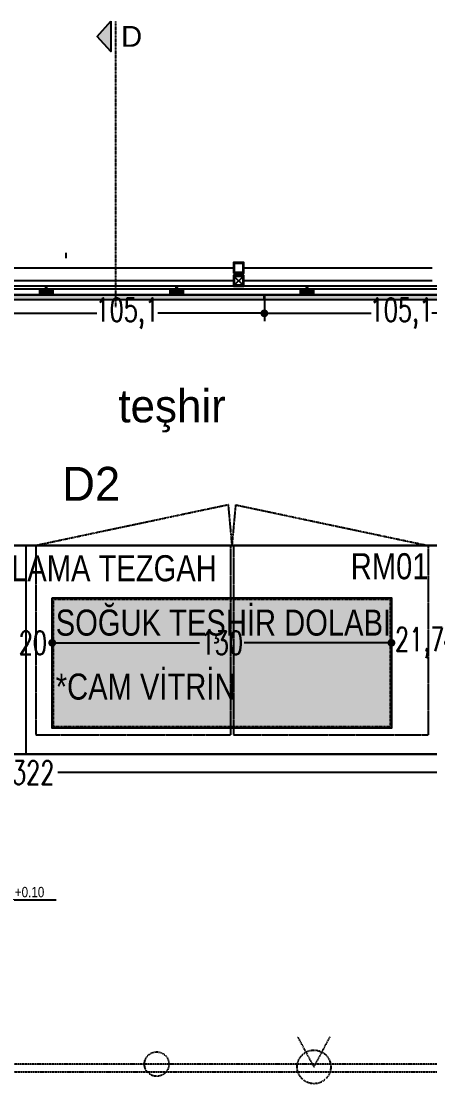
# Model space of a CAD drawing. Header units: millimetres. Extents: x 1322 to 4174, y 1889 to 3847.
# Drawn here: x 1972.5 to 2129.1, y 2789.9 to 3197.2 of the extents above; entities that cross this region are included whole.
import ezdxf
from ezdxf.enums import TextEntityAlignment as Align

# ---------------------------------------------------------------- set-up
doc = ezdxf.new("R2010")
doc.units = ezdxf.units.MM
for name, pattern in [('DASHDOT', [1, 0.5, -0.25, 0, -0.25]), ('DOT2', [0.125, 0, -0.125]), ('HIDDEN2', [0.1875, 0.125, -0.0625])]:
    doc.linetypes.add(name, pattern=pattern)
for name, color, linetype in [('clad', 30, 'Continuous'), ('dim_int', 183, 'Continuous'), ('elev1', 7, 'Continuous'), ('elev2', 9, 'Continuous'), ('elev4', 35, 'Continuous'), ('hatch', 137, 'Continuous'), ('hatch_floor', 197, 'Continuous'), ('level', 7, 'Continuous'), ('luminaire', 41, 'Continuous'), ('mat_insul', 8, 'Continuous'), ('mat_metal', 122, 'Continuous'), ('SCREWS', 9, 'Continuous'), ('symbol', 8, 'Continuous'), ('symbol_ref', 22, 'Continuous'), ('text_material', 12, 'Continuous'), ('trace_down', 8, 'HIDDEN2'), ('wall_gyps', 45, 'Continuous')]:
    doc.layers.add(name, color=color, linetype=linetype)
doc.styles.add('dim', font='simplex.shx', dxfattribs={"width": 0.7})
doc.styles.add('TAKSİM', font='GOTHIC.TTF', dxfattribs={"height": 20})
doc.styles.add('text1', font='arial.ttf')
doc.styles.add('text2', font='arial.ttf', dxfattribs={"width": 0.8})
doc.linetypes.add('BATTING', pattern='A,0.00254,-2.54,[134,ltypeshp.shx,S=2.54,R=0,X=-2.54,Y=0],-5.08,[134,ltypeshp.shx,S=2.54,R=180,X=2.54,Y=0],-2.54', length=10.16254)
doc.dimstyles.new('1_50', dxfattribs={"dimtxt": 9, "dimasz": 3, "dimexe": 3, "dimexo": 0, "dimgap": 1, "dimtad": 0, "dimdec": 1, "dimzin": 11, "dimtxsty": 'dim', "dimblk": 'DOT', "dimcen": 1.5, "dimdle": 1.25, "dimclrt": 2, "dimadec": 0, "dimazin": 0, "dimtfac": 1.25, "dimtdec": 1, "dimtix": 1, "dimtofl": 0, "dimtmove": 1, "dimatfit": 3, "dimldrblk": 'DOT', "dimfxl": 10, "dimfxlon": 1, "dimtolj": 1, "dimtzin": 0, "dimarcsym": 0})

# ---------------------------------------------------------------- blocks, each defined once
blk = doc.blocks.new('_Dot')
at = {"color": 0, "linetype": 'ByBlock', "lineweight": -2}
blk.add_line((-0.5, 0), (-1, 0), dxfattribs=at)
at = {"color": 0, "linetype": 'ByBlock', "const_width": 0.5}
blk.add_lwpolyline([(-0.25, 0, 1), (0.25, 0, 1)], format="xyb", close=True, dxfattribs=at)
blk = doc.blocks.new('*D91')
at = {"layer": 'Defpoints', "color": 0, "ltscale": 0.5, "transparency": 16777216}
for p in [(1812.67, 2916.16), (2136.06, 2916.16), (2136.06, 2909.13)]:
    blk.add_point(p, dxfattribs=at)
at = {"layer": 'dim_int', "color": 0, "lineweight": -2, "ltscale": 0.5, "transparency": 16777216}
for p, q in [((1812.67, 2916.16), (1812.67, 2906.13)), ((2136.06, 2916.16), (2136.06, 2906.13)), ((1815.67, 2909.13), (1962.27, 2909.13)), ((2133.06, 2909.13), (1986.47, 2909.13))]:
    blk.add_line(p, q, dxfattribs=at)
at = {"layer": 'dim_int', "color": 0, "lineweight": -2, "ltscale": 0.5, "transparency": 16777216, "xscale": 3, "yscale": 3, "zscale": 3, "rotation": 180}
blk.add_blockref('_Dot', (1812.67, 2909.13), dxfattribs=at)
at = {"layer": 'dim_int', "color": 0, "lineweight": -2, "ltscale": 0.5, "transparency": 16777216, "xscale": 3, "yscale": 3, "zscale": 3}
blk.add_blockref('_Dot', (2136.06, 2909.13), dxfattribs=at)
at = {"layer": 'dim_int', "color": 2, "ltscale": 0.5, "transparency": 16777216, "insert": (1974.37, 2909.13), "char_height": 9, "attachment_point": 5, "style": 'dim'}
blk.add_mtext('\\A1;3322', dxfattribs=at)
blk = doc.blocks.new('4x4KUTU PROFIL')
for points in [[(21390.71, 33731.15), (21394.71, 33731.15), (21394.71, 33727.15), (21390.71, 33727.15)], [(21391.01, 33730.85), (21394.41, 33730.85), (21394.41, 33727.45), (21391.01, 33727.45)]]:
    blk.add_lwpolyline(points, close=True)
blk = doc.blocks.new('*D106')
at = {"layer": 'Defpoints', "color": 0, "ltscale": 0.5, "transparency": 16777216}
for p in [(1964.37, 2976.16), (1984.37, 2976.16), (1984.37, 2958.88)]:
    blk.add_point(p, dxfattribs=at)
at = {"layer": 'dim_int', "color": 0, "lineweight": -2, "ltscale": 0.5, "transparency": 16777216}
for p, q in [((1964.37, 2968.88), (1964.37, 2955.88)), ((1984.37, 2968.88), (1984.37, 2955.88)), ((1961.37, 2958.88), (1958.37, 2958.88)), ((1987.37, 2958.88), (1990.37, 2958.88))]:
    blk.add_line(p, q, dxfattribs=at)
at = {"layer": 'dim_int', "color": 0, "lineweight": -2, "ltscale": 0.5, "transparency": 16777216, "xscale": 3, "yscale": 3, "zscale": 3}
blk.add_blockref('_Dot', (1964.37, 2958.88), dxfattribs=at)
at = {"layer": 'dim_int', "color": 0, "lineweight": -2, "ltscale": 0.5, "transparency": 16777216, "xscale": 3, "yscale": 3, "zscale": 3, "rotation": 180}
blk.add_blockref('_Dot', (1984.37, 2958.88), dxfattribs=at)
at = {"layer": 'dim_int', "color": 2, "ltscale": 0.5, "transparency": 16777216, "insert": (1976.95, 2958.88), "char_height": 9, "attachment_point": 5, "style": 'dim'}
blk.add_mtext('\\A1;20', dxfattribs=at)
blk = doc.blocks.new('*D107')
at = {"layer": 'Defpoints', "color": 0, "ltscale": 0.5, "transparency": 16777216}
for p in [(1984.37, 2976.16), (2114.37, 2976.16), (2114.37, 2958.88)]:
    blk.add_point(p, dxfattribs=at)
at = {"layer": 'dim_int', "color": 0, "lineweight": -2, "ltscale": 0.5, "transparency": 16777216}
for p, q in [((1984.37, 2968.88), (1984.37, 2955.88)), ((2114.37, 2968.88), (2114.37, 2955.88)), ((1987.37, 2958.88), (2040.87, 2958.88)), ((2111.37, 2958.88), (2057.87, 2958.88))]:
    blk.add_line(p, q, dxfattribs=at)
at = {"layer": 'dim_int', "color": 0, "lineweight": -2, "ltscale": 0.5, "transparency": 16777216, "xscale": 3, "yscale": 3, "zscale": 3, "rotation": 180}
blk.add_blockref('_Dot', (1984.37, 2958.88), dxfattribs=at)
at = {"layer": 'dim_int', "color": 0, "lineweight": -2, "ltscale": 0.5, "transparency": 16777216, "xscale": 3, "yscale": 3, "zscale": 3}
blk.add_blockref('_Dot', (2114.37, 2958.88), dxfattribs=at)
at = {"layer": 'dim_int', "color": 2, "ltscale": 0.5, "transparency": 16777216, "insert": (2049.37, 2958.88), "char_height": 9, "attachment_point": 5, "style": 'dim'}
blk.add_mtext('\\A1;130', dxfattribs=at)
blk = doc.blocks.new('*D108')
at = {"layer": 'Defpoints', "color": 0, "ltscale": 0.5, "transparency": 16777216}
for p in [(2114.37, 2976.16), (2136.06, 2966.16), (2136.06, 2958.88)]:
    blk.add_point(p, dxfattribs=at)
at = {"layer": 'dim_int', "color": 0, "lineweight": -2, "ltscale": 0.5, "transparency": 16777216}
for p, q in [((2114.37, 2968.88), (2114.37, 2955.88)), ((2136.06, 2966.16), (2136.06, 2955.88)), ((2111.37, 2958.88), (2108.37, 2958.88)), ((2139.06, 2958.88), (2142.06, 2958.88))]:
    blk.add_line(p, q, dxfattribs=at)
at = {"layer": 'dim_int', "color": 0, "lineweight": -2, "ltscale": 0.5, "transparency": 16777216, "xscale": 3, "yscale": 3, "zscale": 3}
blk.add_blockref('_Dot', (2114.37, 2958.88), dxfattribs=at)
at = {"layer": 'dim_int', "color": 0, "lineweight": -2, "ltscale": 0.5, "transparency": 16777216, "xscale": 3, "yscale": 3, "zscale": 3, "rotation": 180}
blk.add_blockref('_Dot', (2136.06, 2958.88), dxfattribs=at)
at = {"layer": 'dim_int', "color": 2, "ltscale": 0.5, "transparency": 16777216, "insert": (2125.21, 2958.88), "char_height": 9, "attachment_point": 5, "style": 'dim'}
blk.add_mtext('\\A1;21,7', dxfattribs=at)
blk = doc.blocks.new('*U14')
blk.add_hatch(color=256).paths.add_polyline_path([(-40, 29), (-40, -29), (-66, 0)])
blk.add_lwpolyline([(-40, 29), (-40, -29), (-66, 0), (-40, 29)])
at = {"linetype": 'DASHDOT'}
blk.add_lwpolyline([(-30, -519), (-30, 29)], dxfattribs=at)
at = {"linetype": 'Continuous', "style": 'text1'}
blk.add_attdef('A', text='', height=40, dxfattribs=at).set_placement((0, 0), align=Align.MIDDLE)
blk = doc.blocks.new('kot_pln')
h = blk.add_hatch()
h.set_pattern_fill('NET', color=256, scale=0.25, angle=45, style=0)
h.set_pattern_definition([(45, (-13.125, -13.125), (-0.561266, 0.561266), []), (135, (-13.125, -13.125), (-0.561266, -0.561266), [])])
h.paths.add_polyline_path([(0, 13.1), (-1.3, 13.1), (-2.9, 12.8), (-4.5, 12.3), (-6.4, 11.5), (-8, 10.4), (-9.4, 9.1), (-10.7, 7.6), (-11.6, 6.2), (-12.4, 4.2), (-13, 2), (-13.1, 0), (0, 0)])
h.paths.add_polyline_path([(12.8, -2.9), (13.1, -1.3), (13.1, 0), (0, 0), (0, -13.1), (2, -13), (4.2, -12.4), (6.2, -11.6), (7.6, -10.7), (9.1, -9.4), (10.4, -8), (11.5, -6.4), (12.3, -4.5)])
at = {"color": 0}
for p, q in [((-18.1, 0), (101.9, 0)), ((0, 18.1), (0, -18.1))]:
    blk.add_line(p, q, dxfattribs=at)
blk.add_circle((0, 0), 13.1, dxfattribs=at)
at = {"style": 'text2', "width": 0.8}
for tag, p in [('BITMISKOT', (22.6, 5)), ('KABAKOT', (22.6, -25))]:
    blk.add_attdef(tag, p, '', height=20, dxfattribs=at)
blk = doc.blocks.new('profile')
at = {"color": 6, "ltscale": 0.5}
blk.add_lwpolyline([(1002762.82, 171966.81), (1002766.22, 171963.41), (1002762.82, 171963.41), (1002766.22, 171966.81)], dxfattribs=at)
blk = doc.blocks.new('qw')
at = {"color": 6}
for points in [[(1002762.52, 171963.11), (1002766.52, 171963.11), (1002766.52, 171967.11), (1002762.52, 171967.11)], [(1002762.82, 171963.41), (1002766.22, 171963.41), (1002766.22, 171966.81), (1002762.82, 171966.81)]]:
    blk.add_lwpolyline(points, close=True, dxfattribs=at)
blk.add_blockref('profile', (0, 0))
blk = doc.blocks.new('c-sunk1')
at = {"layer": 'SCREWS', "color": 252}
for p, q in [((-0.017, -0.038), (-0.017, -0.043)), ((-0.017, -0.049), (-0.017, -0.054)), ((-0.017, -0.061), (-0.017, -0.066)), ((-0.017, -0.072), (-0.017, -0.078)), ((-0.017, -0.084), (-0.017, -0.089)), ((-0.017, -0.096), (-0.017, -0.101)), ((-0.017, -0.107), (-0.017, -0.112)), ((-0.017, -0.119), (-0.017, -0.124)), ((-0.017, -0.13), (-0.017, -0.136)), ((-0.017, -0.142), (-0.017, -0.147)), ((-0.017, -0.154), (-0.017, -0.159)), ((-0.017, -0.165), (-0.017, -0.17)), ((-0.017, -0.177), (-0.017, -0.182)), ((-0.017, -0.189), (-0.017, -0.194)), ((-0.017, -0.2), (-0.017, -0.205)), ((-0.017, -0.212), (-0.017, -0.217)), ((-0.017, -0.223), (-0.017, -0.229)), ((-0.017, -0.235), (-0.017, -0.24)), ((0.017, -0.031), (0.017, -0.035)), ((0.017, -0.041), (0.017, -0.047)), ((0.017, -0.053), (0.017, -0.058)), ((0.017, -0.065), (0.017, -0.07)), ((0.017, -0.076), (0.017, -0.081)), ((0.017, -0.088), (0.017, -0.093)), ((0.017, -0.099), (0.017, -0.105)), ((0.017, -0.111), (0.017, -0.116)), ((0.017, -0.123), (0.017, -0.128)), ((0.017, -0.134), (0.017, -0.139)), ((0.017, -0.146), (0.017, -0.151)), ((0.017, -0.158), (0.017, -0.163)), ((0.017, -0.169), (0.017, -0.174)), ((0.017, -0.181), (0.017, -0.186)), ((0.017, -0.192), (0.017, -0.198)), ((0.017, -0.204), (0.017, -0.209)), ((0.017, -0.216), (0.017, -0.221)), ((0.017, -0.227), (0.017, -0.232))]:
    blk.add_line(p, q, dxfattribs=at)
for points in [[(-0.017, -0.031, 0.265998), (-0.05, 0.01), (-0.05, 0.012, -0.414214), (-0.048, 0.013), (-0.007, 0.013, -0.414214), (-0.006, 0.012), (-0.006, 0.002, 0.414214), (-0.004, 0), (0.004, 0, 0.414214), (0.006, 0.002), (0.006, 0.012, -0.414214), (0.007, 0.013), (0.048, 0.013, -0.414214), (0.05, 0.012), (0.05, 0.01, 0.265998), (0.017, -0.031)], [(-0.01, -0.257, 0.047976), (0, -0.273, 0.062689), (0.012, -0.252)]]:
    blk.add_lwpolyline(points, format="xyb", dxfattribs=at)
at = {"layer": 'SCREWS', "color": 251}
blk.add_lwpolyline([(0.011, -0.031), (-0.017, -0.038), (-0.022, -0.034), (-0.017, -0.031), (0.011, -0.031)], close=True, dxfattribs=at)
at = {"layer": 'SCREWS', "color": 251, "linetype": 'Continuous'}
for points in [[(0.022, -0.038), (0.017, -0.035), (-0.017, -0.043), (-0.022, -0.046), (-0.017, -0.049), (0.017, -0.041)], [(0.022, -0.05), (0.017, -0.047), (-0.017, -0.054), (-0.022, -0.058), (-0.017, -0.061), (0.017, -0.053)], [(0.022, -0.061), (0.017, -0.058), (-0.017, -0.066), (-0.022, -0.069), (-0.017, -0.072), (0.017, -0.065)], [(0.022, -0.073), (0.017, -0.07), (-0.017, -0.078), (-0.022, -0.081), (-0.017, -0.084), (0.017, -0.076)], [(0.022, -0.085), (0.017, -0.081), (-0.017, -0.089), (-0.022, -0.092), (-0.017, -0.096), (0.017, -0.088)], [(0.022, -0.096), (0.017, -0.093), (-0.017, -0.101), (-0.022, -0.104), (-0.017, -0.107), (0.017, -0.099)], [(0.022, -0.108), (0.017, -0.105), (-0.017, -0.112), (-0.022, -0.116), (-0.017, -0.119), (0.017, -0.111)], [(0.022, -0.119), (0.017, -0.116), (-0.017, -0.124), (-0.022, -0.127), (-0.017, -0.13), (0.017, -0.123)], [(0.022, -0.131), (0.017, -0.128), (-0.017, -0.136), (-0.022, -0.139), (-0.017, -0.142), (0.017, -0.134)], [(0.022, -0.143), (0.017, -0.139), (-0.017, -0.147), (-0.022, -0.15), (-0.017, -0.154), (0.017, -0.146)], [(0.022, -0.154), (0.017, -0.151), (-0.017, -0.159), (-0.022, -0.162), (-0.017, -0.165), (0.017, -0.158)], [(0.022, -0.166), (0.017, -0.163), (-0.017, -0.17), (-0.022, -0.174), (-0.017, -0.177), (0.017, -0.169)], [(0.022, -0.178), (0.017, -0.174), (-0.017, -0.182), (-0.022, -0.185), (-0.017, -0.189), (0.017, -0.181)], [(0.022, -0.189), (0.017, -0.186), (-0.017, -0.194), (-0.022, -0.197), (-0.017, -0.2), (0.017, -0.192)], [(0.022, -0.201), (0.017, -0.198), (-0.017, -0.205), (-0.022, -0.209), (-0.017, -0.212), (0.017, -0.204)], [(0.022, -0.212), (0.017, -0.209), (-0.017, -0.217), (-0.022, -0.22), (-0.017, -0.223), (0.017, -0.216)], [(0.022, -0.224), (0.017, -0.221), (-0.017, -0.229), (-0.022, -0.232), (-0.017, -0.235), (0.017, -0.227)], [(0.022, -0.236), (0.017, -0.232), (-0.017, -0.24), (-0.022, -0.243), (-0.017, -0.247), (0.017, -0.239)], [(0.02, -0.248), (0.015, -0.245), (-0.014, -0.252), (-0.019, -0.255), (-0.014, -0.258), (0.015, -0.251)]]:
    blk.add_lwpolyline(points, close=True, dxfattribs=at)
at = {"layer": 'SCREWS', "color": 252}
for centre, start, end in [((0.076, -0.214), 199.3148, 202.7514), ((-0.076, -0.214), 341.3105, 345.236)]:
    blk.add_arc(centre, 0.0956, start, end, dxfattribs=at)
blk = doc.blocks.new('*D94')
at = {"layer": 'Defpoints', "color": 0, "ltscale": 0.5, "transparency": 16777216}
for p in [(1960.59, 3090.23), (2065.67, 3090.23), (2065.67, 3085.2)]:
    blk.add_point(p, dxfattribs=at)
at = {"layer": 'dim_int', "color": 0, "lineweight": -2, "ltscale": 0.5, "transparency": 16777216}
for p, q in [((1960.59, 3090.23), (1960.59, 3082.2)), ((2065.67, 3090.23), (2065.67, 3082.2)), ((1963.59, 3085.2), (2001.48, 3085.2)), ((2062.67, 3085.2), (2024.78, 3085.2))]:
    blk.add_line(p, q, dxfattribs=at)
at = {"layer": 'dim_int', "color": 0, "lineweight": -2, "ltscale": 0.5, "transparency": 16777216, "xscale": 3, "yscale": 3, "zscale": 3, "rotation": 180}
blk.add_blockref('_Dot', (1960.59, 3085.2), dxfattribs=at)
at = {"layer": 'dim_int', "color": 0, "lineweight": -2, "ltscale": 0.5, "transparency": 16777216, "xscale": 3, "yscale": 3, "zscale": 3}
blk.add_blockref('_Dot', (2065.67, 3085.2), dxfattribs=at)
at = {"layer": 'dim_int', "color": 2, "ltscale": 0.5, "transparency": 16777216, "insert": (2013.13, 3085.2), "char_height": 9, "attachment_point": 5, "style": 'dim'}
blk.add_mtext('\\A1;105,1', dxfattribs=at)
blk = doc.blocks.new('*D95')
at = {"layer": 'Defpoints', "color": 0, "ltscale": 0.5, "transparency": 16777216}
for p in [(2065.67, 3090.23), (2170.75, 3090.23), (2170.75, 3085.2)]:
    blk.add_point(p, dxfattribs=at)
at = {"layer": 'dim_int', "color": 0, "lineweight": -2, "ltscale": 0.5, "transparency": 16777216}
for p, q in [((2065.67, 3090.23), (2065.67, 3082.2)), ((2170.75, 3090.23), (2170.75, 3082.2)), ((2068.67, 3085.2), (2106.56, 3085.2)), ((2167.75, 3085.2), (2129.86, 3085.2))]:
    blk.add_line(p, q, dxfattribs=at)
at = {"layer": 'dim_int', "color": 0, "lineweight": -2, "ltscale": 0.5, "transparency": 16777216, "xscale": 3, "yscale": 3, "zscale": 3, "rotation": 180}
blk.add_blockref('_Dot', (2065.67, 3085.2), dxfattribs=at)
at = {"layer": 'dim_int', "color": 0, "lineweight": -2, "ltscale": 0.5, "transparency": 16777216, "xscale": 3, "yscale": 3, "zscale": 3}
blk.add_blockref('_Dot', (2170.75, 3085.2), dxfattribs=at)
at = {"layer": 'dim_int', "color": 2, "ltscale": 0.5, "transparency": 16777216, "insert": (2118.21, 3085.2), "char_height": 9, "attachment_point": 5, "style": 'dim'}
blk.add_mtext('\\A1;105,1', dxfattribs=at)

msp = doc.modelspace()

# ---------------------------------------------------------------- hatches: boundary and pattern name
at = {"layer": 'hatch', "ltscale": 0.5}
h = msp.add_hatch(dxfattribs=at)
h.set_pattern_fill('DOTS', color=256, style=0)
h.set_pattern_definition([(9e-15, (-1000534.4589, -169022.946), (0.79375, 1.5875), [0, -1.5875])])
h.paths.add_polyline_path([(1964.37, 2976.16), (1834.37, 2976.16), (1834.37, 2926.16), (1964.37, 2926.16)])
h.paths.add_polyline_path([(2114.37, 2976.16), (1984.37, 2976.16), (1984.37, 2926.16), (2114.37, 2926.16)])
at = {"layer": 'hatch_floor', "ltscale": 0.5}
h = msp.add_hatch(dxfattribs=at)
h.set_pattern_fill('GOST_WOOD', color=42, scale=0.1, angle=90)
h.set_pattern_definition([(180, (2330.7453, 3160.661), (7e-17, 0.6), [1, -0.2]), (180, (2330.9453, 3160.861), (7e-17, 0.6), [0.6, -0.15, 0.3, -0.15]), (180, (2331.2453, 3161.061), (7e-17, 0.6), [1, -0.2])])
h.paths.add_polyline_path([(2065.57, 3092.33), (1960.75, 3092.33), (1960.75, 3090.53), (2065.57, 3090.53)])
h = msp.add_hatch(dxfattribs=at)
h.set_pattern_fill('GOST_WOOD', color=256, scale=0.1)
h.set_pattern_definition([(90, (-97065.6312, -16878.6332), (0.6, -4e-17), [1, -0.2]), (90, (-97065.4312, -16878.8332), (0.6, -4e-17), [0.6, -0.15, 0.3, -0.15]), (90, (-97065.2312, -16879.1332), (0.6, -4e-17), [1, -0.2])])
h.paths.add_polyline_path([(1979.56, 3094.33), (1984.54, 3094.33), (1984.54, 3092.33), (1979.56, 3092.33)])
h = msp.add_hatch(dxfattribs=at)
h.set_pattern_fill('GOST_WOOD', color=256, scale=0.1)
h.set_pattern_definition([(90, (-97015.6312, -16878.6332), (0.6, -4e-17), [1, -0.2]), (90, (-97015.4312, -16878.8332), (0.6, -4e-17), [0.6, -0.15, 0.3, -0.15]), (90, (-97015.2312, -16879.1332), (0.6, -4e-17), [1, -0.2])])
h.paths.add_polyline_path([(2029.56, 3094.33), (2034.54, 3094.33), (2034.54, 3092.33), (2029.56, 3092.33)])
h = msp.add_hatch(dxfattribs=at)
h.set_pattern_fill('GOST_WOOD', color=42, scale=0.1, angle=90)
h.set_pattern_definition([(180, (2435.8253, 3160.661), (7e-17, 0.6), [1, -0.2]), (180, (2436.0253, 3160.861), (7e-17, 0.6), [0.6, -0.15, 0.3, -0.15]), (180, (2436.3253, 3161.061), (7e-17, 0.6), [1, -0.2])])
h.paths.add_polyline_path([(2170.65, 3092.33), (2065.87, 3092.33), (2065.87, 3090.53), (2170.65, 3090.53)])
h = msp.add_hatch(dxfattribs=at)
h.set_pattern_fill('GOST_WOOD', color=256, scale=0.1)
h.set_pattern_definition([(90, (-96965.6312, -16878.6332), (0.6, -4e-17), [1, -0.2]), (90, (-96965.4312, -16878.8332), (0.6, -4e-17), [0.6, -0.15, 0.3, -0.15]), (90, (-96965.2312, -16879.1332), (0.6, -4e-17), [1, -0.2])])
h.paths.add_polyline_path([(2079.56, 3094.33), (2084.54, 3094.33), (2084.54, 3092.33), (2079.56, 3092.33)])

# ---------------------------------------------------------------- linework, layer by layer
at = {"ltscale": 0.5}
msp.add_line((1750.43, 3092.33), (2275.83, 3092.33), dxfattribs=at)
at = {"color": 6, "ltscale": 0.5}
for p, q in [((2065.67, 3092.33), (1960.69, 3092.33)), ((2065.57, 3090.63), (2065.57, 3092.33)), ((2170.75, 3092.33), (2065.77, 3092.33)), ((2065.77, 3092.33), (2065.77, 3090.61)), ((1960.77, 3090.53), (2065.47, 3090.53)), ((2065.87, 3090.53), (2170.55, 3090.53))]:
    msp.add_line(p, q, dxfattribs=at)
at = {"color": 3, "ltscale": 0.5}
for p, q in [((1960.79, 3090.53), (2065.47, 3090.53)), ((2065.47, 3090.43), (1960.79, 3090.43)), ((2065.57, 3091.37), (2065.77, 3091.37)), ((2065.57, 3091.37), (2065.57, 3090.63)), ((2065.67, 3091.37), (2065.67, 3090.63)), ((2065.77, 3091.37), (2065.77, 3090.63)), ((2065.87, 3090.53), (2170.55, 3090.53)), ((2170.55, 3090.43), (2065.87, 3090.43))]:
    msp.add_line(p, q, dxfattribs=at)
at = {"ltscale": 0.5}
for points in [[(1979.56, 3094.33), (1984.54, 3094.33), (1984.54, 3092.33), (1979.56, 3092.33)], [(2029.56, 3094.33), (2034.54, 3094.33), (2034.54, 3092.33), (2029.56, 3092.33)], [(2079.56, 3094.33), (2084.54, 3094.33), (2084.54, 3092.33), (2079.56, 3092.33)]]:
    msp.add_lwpolyline(points, close=True, dxfattribs=at)
for points in [[(1812.31, 3090.43), (1812.31, 2996.16), (2136.06, 2996.16)], [(2136.06, 2916.16), (1812.67, 2916.16), (1812.71, 2934.13), (1812.31, 2949.93)]]:
    msp.add_lwpolyline(points, dxfattribs=at)
at = {"color": 3, "ltscale": 0.5}
for centre, radius, start, end in [((2065.47, 3090.63), 0.2, 270, 0), ((2065.47, 3090.63), 0.1, 270, 360), ((2065.87, 3090.63), 0.2, 180, 270), ((2065.87, 3090.63), 0.1, 180, 270)]:
    msp.add_arc(centre, radius, start, end, dxfattribs=at)
at = {"layer": 'clad', "ltscale": 0.5}
msp.add_line((1989.57, 3108.41), (1989.57, 3106.41), dxfattribs=at)
at = {"layer": 'elev1'}
msp.add_lwpolyline([(1984.37, 2976.16), (2114.37, 2976.16), (2114.37, 2926.16), (1984.37, 2926.16), (1984.37, 2976.16)], dxfattribs=at)
at = {"layer": 'elev2'}
msp.add_lwpolyline([(1812.71, 2916.16), (2136.06, 2916.16), (2136.06, 2996.16), (1812.71, 2996.16), (1812.71, 2916.16)], dxfattribs=at)
at = {"layer": 'elev4', "linetype": 'ByBlock', "ltscale": 0.5}
msp.add_lwpolyline([(1974.37, 2916.16), (1974.37, 2996.16)], dxfattribs=at)
at = {"layer": 'luminaire', "linetype": 'DOT2', "ltscale": 0.5}
for points in [[(2084.69, 2796.32), (2078.45, 2808)], [(2084.69, 2796.32), (2090.94, 2808)]]:
    msp.add_lwpolyline(points, dxfattribs=at)
at = {"layer": 'luminaire', "linetype": 'DOT2'}
msp.add_lwpolyline([(1870.32, 2794.39), (2170.32, 2794.39), (2170.32, 2797.39), (1870.32, 2797.39)], close=True, dxfattribs=at)
at = {"layer": 'luminaire', "linetype": 'DOT2', "ltscale": 0.5}
for centre, radius in [((2084.69, 2796.32), 6.45), ((2024.41, 2797.39), 4.69)]:
    msp.add_circle(centre, radius, dxfattribs=at)
at = {"layer": 'mat_insul', "linetype": 'BATTING', "ltscale": 0.004}
for points in [[(1925.21, 3102.66), (2053.85, 3102.66)], [(2057.85, 3102.66), (2130.05, 3102.66)], [(2053.85, 3097.66), (1925.21, 3097.66)], [(2130.05, 3097.66), (2057.85, 3097.66)]]:
    msp.add_lwpolyline(points, dxfattribs=at)
at = {"layer": 'symbol', "linetype": 'HIDDEN2'}
for points in [[(2053.34, 2996.16), (2051.92, 3011.77), (1978.12, 2996.16)], [(2053.34, 2996.16), (2054.76, 3011.77), (2128.56, 2996.16)]]:
    msp.add_lwpolyline(points, dxfattribs=at)
at = {"layer": 'trace_down'}
for points in [[(2052.84, 2996.16), (1978.12, 2996.16), (1978.12, 2923.66), (2052.84, 2923.66)], [(2128.56, 2996.16), (2053.84, 2996.16), (2053.84, 2923.66), (2128.56, 2923.66)]]:
    msp.add_lwpolyline(points, close=True, dxfattribs=at)
at = {"layer": 'trace_down', "ltscale": 0.5}
msp.add_lwpolyline([(1984.87, 2975.66), (2113.87, 2975.66), (2113.87, 2926.66), (1984.87, 2926.66)], close=True, dxfattribs=at)
at = {"layer": 'wall_gyps', "ltscale": 0.5}
for points in [[(2273.06, 3164.16), (2273.06, 3095.66), (1747.42, 3095.66)], [(2608.33, 3154.81), (2274.31, 3154.81), (2274.31, 3094.41), (1748.67, 3094.41), (1748.67, 2945.41), (1807.57, 2945.41), (1807.57, 2938.91), (1381.23, 2938.91)]]:
    msp.add_lwpolyline(points, dxfattribs=at)

# ---------------------------------------------------------------- block references
msp.add_blockref('qw', (-1000708.66, -168867.45))
at = {"layer": 'level'}
ref = msp.add_blockref('kot_pln', (1965.49, 2860.34), dxfattribs=dict(at, xscale=0.2000000000007276, yscale=0.2000000000007276, zscale=0.2000000000007276))
ref.add_attrib('BITMISKOT', '+0.10', (1970.02, 2861.34), dxfattribs={"layer": '0', "height": 4, "style": 'text2', "width": 0.8})
at = {"layer": 'mat_metal', "extrusion": (0, 0, -1), "zscale": -1, "rotation": 180}
msp.add_blockref('4x4KUTU PROFIL', (19336.85, 36831.81), dxfattribs=at)
at = {"layer": 'SCREWS', "xscale": -10.49131782614983, "yscale": 10.49131782614983, "zscale": 10.49131782614983, "rotation": 180}
for p in [(1982.05, 3092.48), (2032.05, 3092.48), (2082.05, 3092.48)]:
    msp.add_blockref('c-sunk1', p, dxfattribs=at)
at = {"layer": 'symbol_ref', "xscale": 0.2000000000000001, "yscale": 0.2000000000000001, "zscale": 0.2000000000000001, "rotation": 359.9997908521927}
msp.add_blockref('*U14', (2014.8, 3191.37), dxfattribs=at).add_auto_attribs({'A': 'D'})

# ---------------------------------------------------------------- texts
at = {"style": 'TAKSİM'}
for s, height, p in [('teşhir', 12.6, (2009.7, 3043.4)), ('D2', 13, (1988.18, 3013.34))]:
    msp.add_text(s, height=height, dxfattribs=at).set_placement(p)
at = {"layer": 'text_material', "style": 'text2', "width": 0.8}
for s, p in [('*EPOKSİ TERAZZO KAPLAMA TEZGAH', (1841.92, 2982.48)), ('RM01', (2098.78, 2983.25)), ('SOĞUK TEŞHİR DOLABI', (1985.71, 2961.64)), ('*CAM VİTRİN', (1985.71, 2937.11))]:
    msp.add_text(s, height=10, dxfattribs=at).set_placement(p)

# ---------------------------------------------------------------- dimensions: what is measured, and where the dimension line sits
at = {"layer": 'dim_int', "ltscale": 0.5}
for base, p1, p2, picture, middle in [((2065.67, 3085.2), (1960.59, 3090.23), (2065.67, 3090.23), '*D94', (2013.13, 3085.2)), ((2170.75, 3085.2), (2065.67, 3090.23), (2170.75, 3090.23), '*D95', (2118.21, 3085.2)), ((2114.37, 2958.88), (1984.37, 2976.16), (2114.37, 2976.16), '*D107', (2049.37, 2958.88)), ((2136.06, 2958.88), (2114.37, 2976.16), (2136.06, 2966.16), '*D108', (2125.21, 2958.88))]:
    dim = msp.add_linear_dim(base=base, p1=p1, p2=p2, dimstyle='1_50', dxfattribs=at)
    dim.commit()
    dim.dimension.update_dxf_attribs({"geometry": picture, "text_midpoint": middle})
dim = msp.add_linear_dim(base=(1984.37, 2958.88), p1=(1964.37, 2976.16), p2=(1984.37, 2976.16), dimstyle='1_50', dxfattribs=at)
dim.commit()
dim.dimension.update_dxf_attribs({"geometry": '*D106', "text_midpoint": (1976.95, 2958.88), "dimtype": 160})
dim = msp.add_linear_dim(base=(2136.06, 2909.13), p1=(1812.67, 2916.16), p2=(2136.06, 2916.16), text='3322', dimstyle='1_50', dxfattribs=at)
dim.commit()
dim.dimension.update_dxf_attribs({"geometry": '*D91', "text_midpoint": (1974.37, 2909.13)})

doc.saveas('drawing.dxf')
